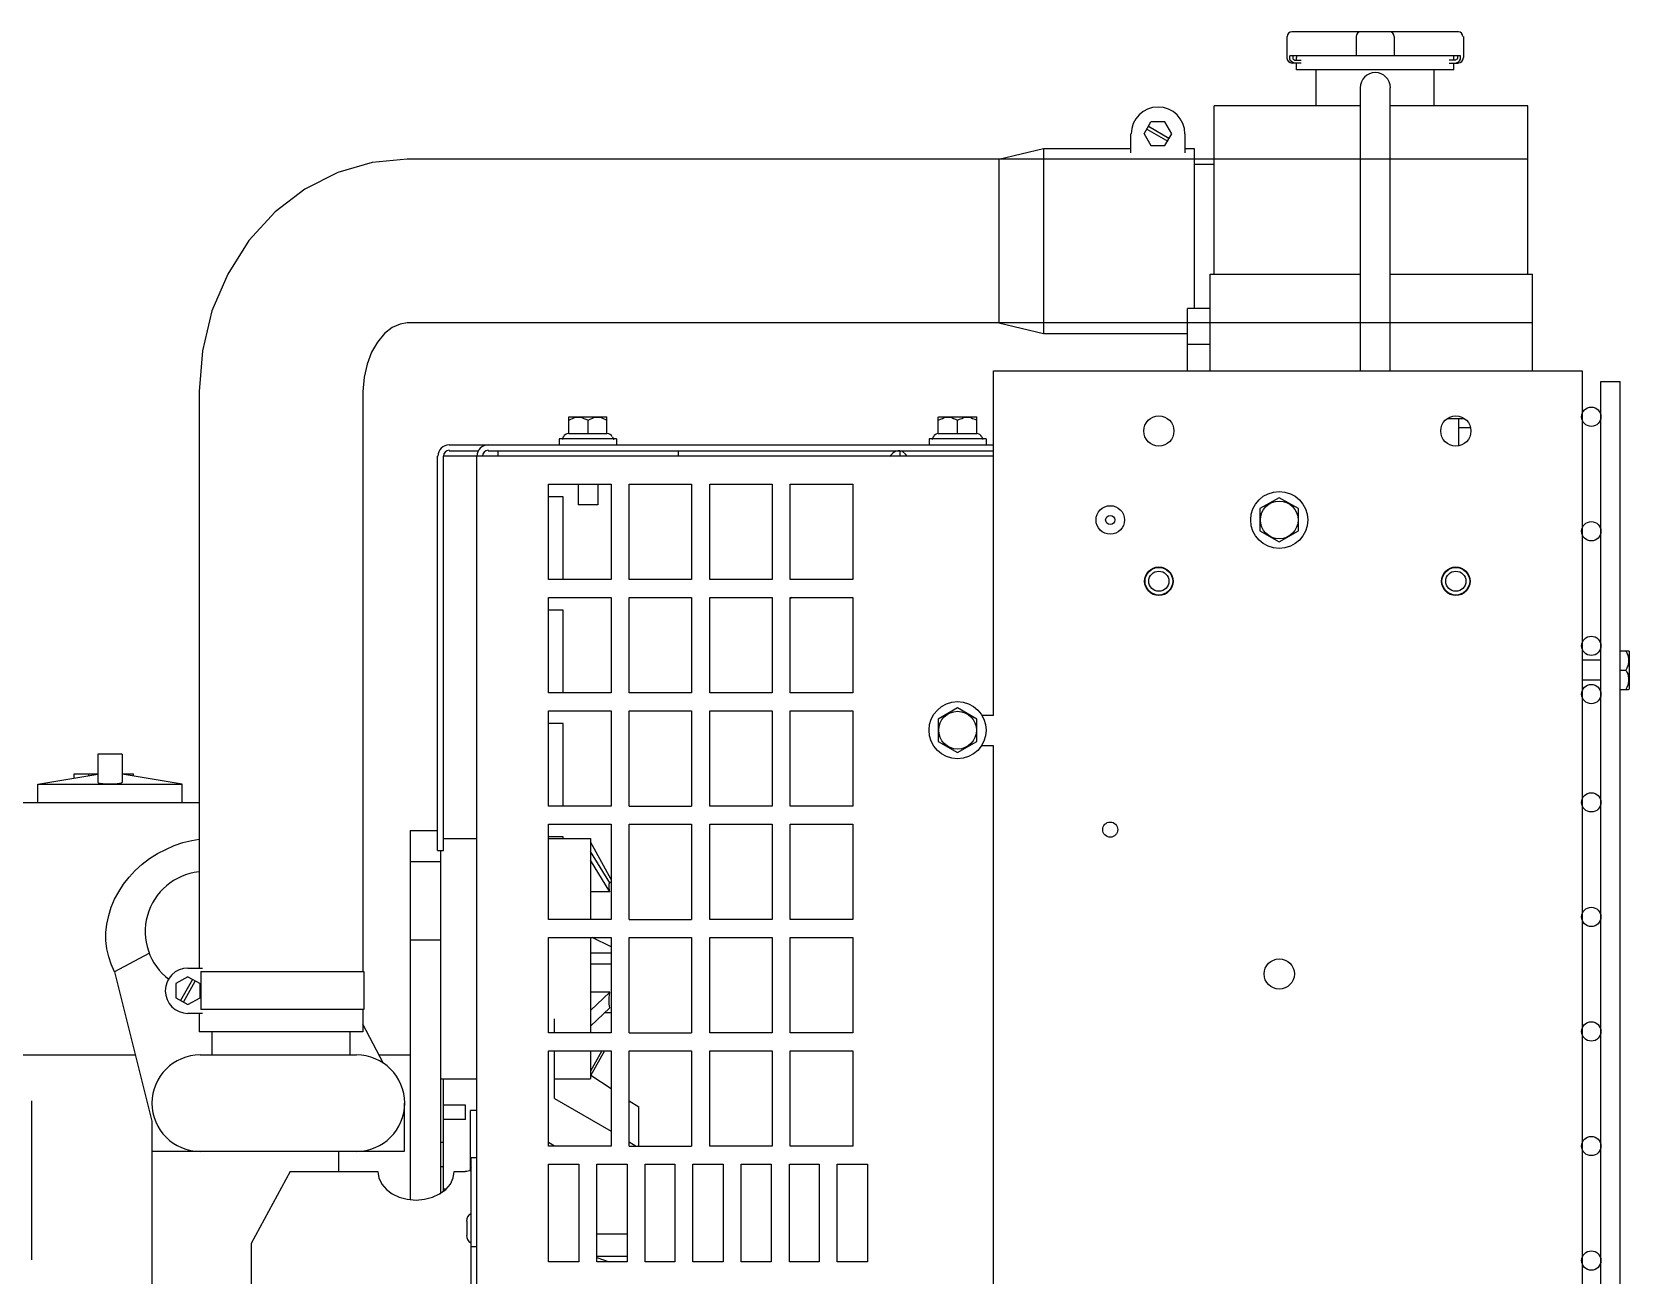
# Model space of a CAD drawing. Header units: millimetres. Extents: x 20 to 897, y 6 to 547.
# Drawn here: x 255.16 to 262.71, y 41.6 to 47.47 of the extents above; entities that cross this region are included whole.
import ezdxf

# ---------------------------------------------------------------- set-up
doc = ezdxf.new("R2010")
doc.units = ezdxf.units.MM
doc.layers.add('GENERADOR', color=254, linetype='Continuous')
doc.layers.add('Media Tensión', color=254, linetype='Continuous')

# ---------------------------------------------------------------- blocks, each defined once
blk = doc.blocks.new('Generador 2')
at = {"layer": 'GENERADOR', "color": 150}
for p, q in [((24.08937, 303.77224), (24.01528, 303.77224)), ((24.01304, 303.77019), (24.01304, 303.76086)), ((24.04383, 303.77019), (24.04383, 303.76161)), ((24.06082, 303.77019), (24.06082, 303.76161)), ((24.09161, 303.77019), (24.09161, 303.76086)), ((24.0903, 303.76161), (24.01435, 303.76161)), ((24.01435, 303.76086), (24.01435, 303.76161)), ((24.01435, 303.76011), (24.01435, 303.76086)), ((24.01472, 303.75937), (24.01435, 303.76011)), ((24.01528, 303.75899), (24.01472, 303.75937)), ((24.01584, 303.75862), (24.01528, 303.75899)), ((24.01939, 303.75843), (24.01547, 303.75843)), ((24.01566, 303.76161), (24.01566, 303.76086)), ((24.01566, 303.76086), (24.01566, 303.76049)), ((24.01566, 303.76049), (24.01584, 303.76011)), ((24.01584, 303.76011), (24.01622, 303.75993)), ((24.01659, 303.75843), (24.01584, 303.75862)), ((24.01622, 303.75993), (24.01659, 303.75974)), ((24.01659, 303.75974), (24.01939, 303.75974)), ((24.01734, 303.75974), (24.01734, 303.76086)), ((24.01734, 303.75545), (24.01734, 303.75843)), ((24.08806, 303.75974), (24.08526, 303.75974)), ((24.08526, 303.75843), (24.08918, 303.75843)), ((24.08731, 303.75974), (24.08731, 303.76086)), ((24.08731, 303.75545), (24.08731, 303.75843)), ((24.08843, 303.75993), (24.08806, 303.75974)), ((24.08806, 303.75843), (24.08881, 303.75862)), ((24.08881, 303.76011), (24.08843, 303.75993)), ((24.08899, 303.76049), (24.08881, 303.76011)), ((24.08881, 303.75862), (24.08937, 303.75899)), ((24.08899, 303.76161), (24.08899, 303.76086)), ((24.08899, 303.76086), (24.08899, 303.76049)), ((24.08937, 303.75899), (24.08993, 303.75937)), ((24.08993, 303.75937), (24.0903, 303.76011)), ((24.0903, 303.76086), (24.0903, 303.76161)), ((24.0903, 303.76011), (24.0903, 303.76086)), ((24.08731, 303.75545), (24.01734, 303.75545)), ((24.02611, 303.7394), (24.02611, 303.75545)), ((24.07854, 303.7394), (24.07854, 303.75545)), ((24.0457, 303.74742), (24.0457, 303.62146)), ((24.05895, 303.74742), (24.05895, 303.62146)), ((24.0457, 303.7394), (23.98076, 303.7394)), ((23.98076, 303.66457), (23.98076, 303.7394)), ((24.12034, 303.7394), (24.05895, 303.7394)), ((24.12034, 303.66457), (24.12034, 303.7394)), ((23.9496, 303.7269), (23.95258, 303.73231)), ((23.96061, 303.72484), (23.95146, 303.73025)), ((23.95874, 303.73231), (23.95258, 303.73231)), ((23.96191, 303.7269), (23.95874, 303.73231)), ((23.94362, 303.7185), (23.94362, 303.7269)), ((23.9496, 303.7269), (23.95258, 303.72167)), ((23.95072, 303.72895), (23.96005, 303.72372)), ((23.95874, 303.72167), (23.96191, 303.7269)), ((23.9677, 303.7269), (23.9677, 303.7185)), ((23.62171, 303.7157), (23.60603, 303.71421)), ((24.12034, 303.7157), (23.62171, 303.7157)), ((23.88484, 303.7157), (23.90481, 303.72036)), ((23.88484, 303.7157), (23.88484, 303.64292)), ((23.90481, 303.72036), (23.90481, 303.63807)), ((23.90481, 303.72036), (23.94362, 303.72036)), ((23.95258, 303.72167), (23.95874, 303.72167)), ((23.9677, 303.72036), (23.9718, 303.72036)), ((23.9718, 303.72036), (23.9718, 303.64927)), ((23.59073, 303.70973), (23.57617, 303.70226)), ((23.60603, 303.71421), (23.59073, 303.70973)), ((23.98076, 303.71327), (23.9718, 303.71327)), ((23.57617, 303.70226), (23.56292, 303.69219)), ((23.56292, 303.69219), (23.55117, 303.6795)), ((23.55117, 303.6795), (23.54184, 303.66457)), ((23.54184, 303.66457), (23.53475, 303.64815)), ((23.97889, 303.66457), (24.0457, 303.66457)), ((23.97889, 303.62146), (23.97889, 303.66457)), ((24.05895, 303.66457), (24.1224, 303.66457)), ((24.1224, 303.62146), (24.1224, 303.66457)), ((23.53475, 303.64815), (23.53064, 303.63042)), ((23.97889, 303.64927), (23.96882, 303.64927)), ((23.96882, 303.62146), (23.96882, 303.64927)), ((23.61163, 303.63807), (23.60846, 303.63434)), ((23.61499, 303.64087), (23.61163, 303.63807)), ((23.61853, 303.64236), (23.61499, 303.64087)), ((23.62171, 303.64292), (23.61853, 303.64236)), ((24.1224, 303.64292), (23.62171, 303.64292)), ((23.88484, 303.64292), (23.90481, 303.63807)), ((23.90481, 303.63807), (23.96882, 303.63807)), ((23.53064, 303.63042), (23.52915, 303.61232)), ((23.60585, 303.62986), (23.60379, 303.62445)), ((23.60846, 303.63434), (23.60585, 303.62986)), ((23.97889, 303.63322), (23.96882, 303.63322)), ((23.60379, 303.62445), (23.60249, 303.61866)), ((23.60249, 303.61866), (23.60193, 303.61232)), ((23.88259, 303.62146), (24.14442, 303.62146)), ((23.88259, 303.46825), (23.88259, 303.62146)), ((24.14442, 303.62146), (24.14442, 302.56469)), ((24.15282, 302.68076), (24.15282, 303.6168)), ((24.15282, 303.6168), (24.1614, 303.6168)), ((24.1614, 302.68076), (24.1614, 303.6168)), ((23.52915, 303.61232), (23.52915, 303.35591)), ((23.60193, 303.61232), (23.60193, 303.35442)), ((23.69355, 303.60112), (23.71053, 303.60112)), ((23.69355, 303.60093), (23.69355, 303.60112)), ((23.69355, 303.59366), (23.69355, 303.60093)), ((23.69355, 303.59963), (23.69449, 303.6)), ((23.69449, 303.6), (23.69523, 303.60037)), ((23.69523, 303.60037), (23.69616, 303.60075)), ((23.69616, 303.60075), (23.69691, 303.60093)), ((23.69691, 303.60093), (23.69784, 303.60093)), ((23.69784, 303.60093), (23.69859, 303.60093)), ((23.69859, 303.60093), (23.69934, 303.60075)), ((23.69934, 303.60075), (23.70027, 303.60037)), ((23.70027, 303.60037), (23.7012, 303.6)), ((23.7012, 303.6), (23.70214, 303.59963)), ((23.70214, 303.59963), (23.70307, 303.6)), ((23.70214, 303.59366), (23.70214, 303.59963)), ((23.70307, 303.6), (23.70382, 303.60037)), ((23.70382, 303.60037), (23.70475, 303.60075)), ((23.70475, 303.60075), (23.7055, 303.60093)), ((23.7055, 303.60093), (23.70643, 303.60093)), ((23.70643, 303.60093), (23.70717, 303.60093)), ((23.70717, 303.60093), (23.70792, 303.60075)), ((23.70792, 303.60075), (23.70885, 303.60037)), ((23.70885, 303.60037), (23.7096, 303.6)), ((23.7096, 303.6), (23.71053, 303.59963)), ((23.71053, 303.60093), (23.71053, 303.60112)), ((23.71053, 303.59366), (23.71053, 303.60093)), ((23.85796, 303.60093), (23.85814, 303.60112)), ((23.85796, 303.59366), (23.85796, 303.60093)), ((23.85796, 303.59963), (23.85889, 303.6)), ((23.85814, 303.60112), (23.87494, 303.60112)), ((23.85889, 303.6), (23.85982, 303.60037)), ((23.85982, 303.60037), (23.86057, 303.60075)), ((23.86057, 303.60075), (23.8615, 303.60093)), ((23.8615, 303.60093), (23.86225, 303.60093)), ((23.86225, 303.60093), (23.86299, 303.60093)), ((23.86299, 303.60093), (23.86393, 303.60075)), ((23.86393, 303.60075), (23.86467, 303.60037)), ((23.86467, 303.60037), (23.86561, 303.6)), ((23.86561, 303.6), (23.86654, 303.59963)), ((23.86654, 303.59963), (23.86747, 303.6)), ((23.86654, 303.59366), (23.86654, 303.59963)), ((23.86747, 303.6), (23.86841, 303.60037)), ((23.86841, 303.60037), (23.86915, 303.60075)), ((23.86915, 303.60075), (23.87009, 303.60093)), ((23.87009, 303.60093), (23.87083, 303.60093)), ((23.87083, 303.60093), (23.87158, 303.60093)), ((23.87158, 303.60093), (23.87251, 303.60075)), ((23.87251, 303.60075), (23.87326, 303.60037)), ((23.87326, 303.60037), (23.87419, 303.6)), ((23.87419, 303.6), (23.87512, 303.59963)), ((23.87512, 303.60093), (23.87494, 303.60112)), ((23.87512, 303.59366), (23.87512, 303.60093)), ((24.0847, 303.60037), (24.09161, 303.60037)), ((24.08955, 303.58824), (24.08955, 303.60037)), ((24.08955, 303.59627), (24.09459, 303.59627)), ((23.64037, 303.58862), (23.88259, 303.58862)), ((23.71483, 303.59123), (23.68926, 303.59123)), ((23.68926, 303.59123), (23.68926, 303.58862)), ((23.69113, 303.59216), (23.69075, 303.59123)), ((23.69355, 303.59366), (23.71053, 303.59366)), ((23.71296, 303.59216), (23.71333, 303.59123)), ((23.71483, 303.59123), (23.71483, 303.58862)), ((23.87923, 303.59123), (23.85385, 303.59123)), ((23.85385, 303.59123), (23.85385, 303.58862)), ((23.85572, 303.59216), (23.85534, 303.59123)), ((23.85796, 303.59366), (23.87512, 303.59366)), ((23.87736, 303.59216), (23.87774, 303.59123)), ((23.87923, 303.59123), (23.87923, 303.58862)), ((23.63514, 303.40817), (23.63514, 303.58358)), ((23.63776, 303.40817), (23.63776, 303.58358)), ((23.6525, 303.58358), (23.63776, 303.58358)), ((23.64037, 303.58601), (23.65324, 303.58601)), ((23.6525, 303.58358), (23.6525, 302.74589)), ((23.88259, 303.58358), (23.6525, 303.58358)), ((23.65772, 303.58601), (23.88259, 303.58601)), ((23.66202, 303.58601), (23.66202, 303.58358)), ((23.74226, 303.58601), (23.74226, 303.58358)), ((23.84209, 303.58563), (23.84079, 303.58601)), ((23.84079, 303.58601), (23.84079, 303.58358)), ((23.8434, 303.58451), (23.84209, 303.58563)), ((23.84415, 303.58358), (23.8434, 303.58451)), ((23.68459, 303.52872), (23.68459, 303.57108)), ((23.68459, 303.57108), (23.7124, 303.57108)), ((23.69766, 303.57108), (23.69766, 303.56193)), ((23.70643, 303.57108), (23.70643, 303.56193)), ((23.7124, 303.57108), (23.7124, 303.52872)), ((23.72042, 303.52872), (23.72042, 303.57108)), ((23.72042, 303.57108), (23.74823, 303.57108)), ((23.74823, 303.57108), (23.74823, 303.52872)), ((23.75625, 303.57108), (23.78406, 303.57108)), ((23.75625, 303.52872), (23.75625, 303.57108)), ((23.78406, 303.57108), (23.78406, 303.52872)), ((23.79208, 303.52872), (23.79208, 303.57108)), ((23.79208, 303.57108), (23.81989, 303.57108)), ((23.81989, 303.57108), (23.81989, 303.52872)), ((23.69113, 303.56548), (23.68459, 303.56548)), ((23.69113, 303.52872), (23.69113, 303.56548)), ((23.70643, 303.56193), (23.69766, 303.56193)), ((24.00967, 303.5651), (24.00109, 303.56025)), ((24.00109, 303.56025), (24.00109, 303.55036)), ((24.01825, 303.56025), (24.00967, 303.5651)), ((24.01825, 303.55036), (24.01825, 303.56025)), ((24.00109, 303.55036), (24.00967, 303.54551)), ((24.00967, 303.54551), (24.01825, 303.55036)), ((23.7124, 303.52872), (23.68459, 303.52872)), ((23.74823, 303.52872), (23.72042, 303.52872)), ((23.78406, 303.52872), (23.75625, 303.52872)), ((23.81989, 303.52872), (23.79208, 303.52872)), ((23.68459, 303.47833), (23.68459, 303.52069)), ((23.68459, 303.52069), (23.7124, 303.52069)), ((23.7124, 303.52069), (23.7124, 303.47833)), ((23.72042, 303.47833), (23.72042, 303.52069)), ((23.72042, 303.52069), (23.74823, 303.52069)), ((23.74823, 303.52069), (23.74823, 303.47833)), ((23.75625, 303.52069), (23.78406, 303.52069)), ((23.75625, 303.47833), (23.75625, 303.52069)), ((23.78406, 303.52069), (23.78406, 303.47833)), ((23.79208, 303.52069), (23.81989, 303.52069)), ((23.79208, 303.47833), (23.79208, 303.52069)), ((23.81989, 303.52069), (23.81989, 303.47833)), ((23.69113, 303.51509), (23.68459, 303.51509)), ((23.69113, 303.47833), (23.69113, 303.51509)), ((24.1614, 303.49699), (24.16513, 303.49699)), ((24.16383, 303.49699), (24.16438, 303.49606)), ((24.16438, 303.49606), (24.16476, 303.49513)), ((24.16476, 303.49513), (24.16494, 303.49438)), ((24.16513, 303.49699), (24.16532, 303.49681)), ((24.16532, 303.49681), (24.16532, 303.48001)), ((24.15282, 303.49289), (24.14442, 303.49289)), ((24.1614, 303.48841), (24.16383, 303.48841)), ((24.16438, 303.48934), (24.16383, 303.48841)), ((24.16383, 303.48841), (24.16438, 303.48747)), ((24.16476, 303.49027), (24.16438, 303.48934)), ((24.16494, 303.49102), (24.16476, 303.49027)), ((24.16494, 303.49438), (24.16513, 303.49345)), ((24.16513, 303.49195), (24.16494, 303.49102)), ((24.16513, 303.49345), (24.16513, 303.4927)), ((24.16513, 303.4927), (24.16513, 303.49195)), ((24.15282, 303.48393), (24.14442, 303.48393)), ((24.16438, 303.48076), (24.16383, 303.47982)), ((24.16438, 303.48747), (24.16476, 303.48673)), ((24.16476, 303.48169), (24.16438, 303.48076)), ((24.16476, 303.48673), (24.16494, 303.4858)), ((24.16494, 303.48262), (24.16476, 303.48169)), ((24.16494, 303.4858), (24.16513, 303.48505)), ((24.16513, 303.48337), (24.16494, 303.48262)), ((24.16513, 303.48505), (24.16513, 303.48412)), ((24.16513, 303.48412), (24.16513, 303.48337)), ((23.7124, 303.47833), (23.68459, 303.47833)), ((23.74823, 303.47833), (23.72042, 303.47833)), ((23.78406, 303.47833), (23.75625, 303.47833)), ((23.81989, 303.47833), (23.79208, 303.47833)), ((24.1614, 303.47982), (24.16513, 303.47982)), ((24.16513, 303.47982), (24.16532, 303.48001)), ((23.68459, 303.42795), (23.68459, 303.47031)), ((23.68459, 303.47031), (23.7124, 303.47031)), ((23.7124, 303.47031), (23.7124, 303.42795)), ((23.72042, 303.42795), (23.72042, 303.47031)), ((23.72042, 303.47031), (23.74823, 303.47031)), ((23.74823, 303.47031), (23.74823, 303.42795)), ((23.75625, 303.42795), (23.75625, 303.47031)), ((23.75625, 303.47031), (23.78406, 303.47031)), ((23.78406, 303.47031), (23.78406, 303.42795)), ((23.79208, 303.42795), (23.79208, 303.47031)), ((23.79208, 303.47031), (23.81989, 303.47031)), ((23.81989, 303.47031), (23.81989, 303.42795)), ((23.86654, 303.47161), (23.85796, 303.46657)), ((23.85796, 303.46657), (23.85796, 303.45668)), ((23.87512, 303.46657), (23.86654, 303.47161)), ((23.87512, 303.45668), (23.87512, 303.46657)), ((23.88259, 303.46825), (23.87736, 303.46825)), ((23.69113, 303.46471), (23.68459, 303.46471)), ((23.69113, 303.42795), (23.69113, 303.46471)), ((23.85796, 303.45668), (23.86654, 303.45183)), ((23.86654, 303.45183), (23.87512, 303.45668)), ((23.88259, 303.45482), (23.87718, 303.45482)), ((23.88259, 302.8265), (23.88259, 303.45482)), ((23.48399, 303.45109), (23.48399, 303.4384)), ((23.49481, 303.45109), (23.48399, 303.45109)), ((23.49481, 303.45109), (23.49481, 303.4384)), ((23.4573, 303.43765), (23.48399, 303.44213)), ((23.47354, 303.44232), (23.48399, 303.44232)), ((23.47354, 303.44026), (23.47354, 303.44232)), ((23.48007, 303.44138), (23.48007, 303.44232)), ((23.48418, 303.4384), (23.48399, 303.4384)), ((23.48436, 303.43821), (23.48418, 303.4384)), ((23.48455, 303.43802), (23.48436, 303.43821)), ((23.48511, 303.43802), (23.48455, 303.43802)), ((23.48567, 303.43784), (23.48511, 303.43802)), ((23.48623, 303.43784), (23.48567, 303.43784)), ((23.48697, 303.43765), (23.48623, 303.43784)), ((23.49257, 303.43784), (23.49183, 303.43765)), ((23.49313, 303.43784), (23.49257, 303.43784)), ((23.49369, 303.43802), (23.49313, 303.43784)), ((23.49407, 303.43802), (23.49369, 303.43802)), ((23.49444, 303.43821), (23.49407, 303.43802)), ((23.49463, 303.4384), (23.49444, 303.43821)), ((23.49481, 303.4384), (23.49463, 303.4384)), ((23.49481, 303.44232), (23.49985, 303.44232)), ((23.5215, 303.43765), (23.49481, 303.44213)), ((23.49985, 303.4412), (23.49985, 303.44232)), ((23.4573, 303.43765), (23.5215, 303.43765)), ((23.4573, 303.42963), (23.4573, 303.43765)), ((23.48772, 303.43765), (23.48697, 303.43765)), ((23.48847, 303.43765), (23.48772, 303.43765)), ((23.4894, 303.43765), (23.48847, 303.43765)), ((23.49015, 303.43765), (23.4894, 303.43765)), ((23.49108, 303.43765), (23.49015, 303.43765)), ((23.49183, 303.43765), (23.49108, 303.43765)), ((23.5215, 303.42963), (23.5215, 303.43765)), ((23.42521, 303.42963), (23.52915, 303.42963)), ((23.7124, 303.42795), (23.68459, 303.42795)), ((23.72042, 303.42795), (23.74823, 303.42795)), ((23.78406, 303.42795), (23.75625, 303.42795)), ((23.81989, 303.42795), (23.79208, 303.42795)), ((23.62301, 303.41712), (23.62301, 303.25291)), ((23.62301, 303.41712), (23.63514, 303.41712)), ((23.68459, 303.41992), (23.7124, 303.41992)), ((23.68459, 303.37756), (23.68459, 303.41992)), ((23.7124, 303.41992), (23.7124, 303.37756)), ((23.72042, 303.37756), (23.72042, 303.41992)), ((23.72042, 303.41992), (23.74823, 303.41992)), ((23.74823, 303.41992), (23.74823, 303.37756)), ((23.75625, 303.41992), (23.78406, 303.41992)), ((23.75625, 303.37756), (23.75625, 303.41992)), ((23.78406, 303.41992), (23.78406, 303.37756)), ((23.79208, 303.41992), (23.81989, 303.41992)), ((23.79208, 303.37756), (23.79208, 303.41992)), ((23.81989, 303.41992), (23.81989, 303.37756)), ((23.51422, 303.40873), (23.51795, 303.4104)), ((23.51795, 303.4104), (23.52187, 303.41171)), ((23.52187, 303.41171), (23.52579, 303.41264)), ((23.52579, 303.41264), (23.52915, 303.4132)), ((23.63776, 303.41358), (23.6525, 303.41358)), ((23.69113, 303.41432), (23.68459, 303.41432)), ((23.68459, 303.41358), (23.70326, 303.41358)), ((23.69113, 303.41358), (23.69113, 303.41432)), ((23.70326, 303.41358), (23.70326, 303.37756)), ((23.7124, 303.39529), (23.70326, 303.41208)), ((23.50377, 303.40219), (23.50694, 303.40462)), ((23.50694, 303.40462), (23.51049, 303.40686)), ((23.51049, 303.40686), (23.51422, 303.40873)), ((23.62301, 303.40331), (23.63645, 303.40331)), ((23.63514, 303.40817), (23.63776, 303.40817)), ((23.63645, 303.40817), (23.63645, 303.2557)), ((23.71184, 303.3938), (23.70326, 303.40779)), ((23.71184, 303.38988), (23.70326, 303.40387)), ((23.49537, 303.39324), (23.49798, 303.39641)), ((23.49798, 303.39641), (23.5006, 303.39939)), ((23.5006, 303.39939), (23.50377, 303.40219)), ((23.49145, 303.38652), (23.49332, 303.38988)), ((23.49332, 303.38988), (23.49537, 303.39324)), ((23.71184, 303.38988), (23.70326, 303.38988)), ((23.71147, 303.39324), (23.71165, 303.39361)), ((23.71147, 303.39286), (23.71147, 303.39324)), ((23.71147, 303.39212), (23.71147, 303.39286)), ((23.71147, 303.39156), (23.71147, 303.39212)), ((23.71165, 303.39062), (23.71147, 303.39156)), ((23.7124, 303.39398), (23.71165, 303.39398)), ((23.71165, 303.39361), (23.71184, 303.3938)), ((23.71184, 303.38988), (23.71165, 303.39062)), ((23.48884, 303.37924), (23.48996, 303.38297)), ((23.48996, 303.38297), (23.49145, 303.38652)), ((23.48753, 303.37178), (23.48809, 303.37551)), ((23.48809, 303.37551), (23.48884, 303.37924)), ((23.7124, 303.37756), (23.68459, 303.37756)), ((23.72042, 303.37756), (23.74823, 303.37756)), ((23.78406, 303.37756), (23.75625, 303.37756)), ((23.81989, 303.37756), (23.79208, 303.37756)), ((23.48753, 303.36823), (23.48753, 303.37178)), ((23.48809, 303.3645), (23.48753, 303.36823)), ((23.62301, 303.36842), (23.63645, 303.36842)), ((23.68459, 303.32718), (23.68459, 303.36954)), ((23.68459, 303.36954), (23.7124, 303.36954)), ((23.70326, 303.36954), (23.70326, 303.32718)), ((23.7124, 303.36543), (23.704, 303.36954)), ((23.7124, 303.36954), (23.7124, 303.32718)), ((23.72042, 303.32718), (23.72042, 303.36954)), ((23.72042, 303.36954), (23.74823, 303.36954)), ((23.74823, 303.36954), (23.74823, 303.32718)), ((23.75625, 303.36954), (23.78406, 303.36954)), ((23.75625, 303.32718), (23.75625, 303.36954)), ((23.78406, 303.36954), (23.78406, 303.32718)), ((23.79208, 303.32718), (23.79208, 303.36954)), ((23.79208, 303.36954), (23.81989, 303.36954)), ((23.81989, 303.36954), (23.81989, 303.32718)), ((23.48884, 303.36095), (23.48809, 303.3645)), ((23.48996, 303.35759), (23.48884, 303.36095)), ((23.50676, 303.36245), (23.49145, 303.35424)), ((23.70326, 303.36263), (23.7124, 303.36263)), ((23.49145, 303.35424), (23.48996, 303.35759)), ((23.49145, 303.35424), (23.50806, 303.2878)), ((23.52411, 303.35591), (23.53064, 303.35591)), ((23.52989, 303.35442), (23.6023, 303.35442)), ((23.52989, 303.35442), (23.52989, 303.33744)), ((23.6023, 303.35442), (23.6023, 303.33744)), ((23.70326, 303.35778), (23.7124, 303.35778)), ((23.52411, 303.352), (23.5187, 303.34901)), ((23.5187, 303.34901), (23.5187, 303.34267)), ((23.52616, 303.35088), (23.52075, 303.34155)), ((23.52206, 303.3408), (23.52728, 303.35013)), ((23.52411, 303.352), (23.52952, 303.34901)), ((23.52952, 303.34267), (23.52952, 303.34901)), ((23.5187, 303.34267), (23.52411, 303.33968)), ((23.52411, 303.33968), (23.52952, 303.34267)), ((23.71184, 303.34528), (23.70326, 303.34528)), ((23.71184, 303.34528), (23.70326, 303.33707)), ((23.71147, 303.34285), (23.71165, 303.34397)), ((23.71147, 303.34192), (23.71147, 303.34285)), ((23.71147, 303.3408), (23.71147, 303.34192)), ((23.71147, 303.33987), (23.71147, 303.3408)), ((23.71165, 303.33912), (23.71147, 303.33987)), ((23.71165, 303.34397), (23.71184, 303.34528)), ((23.71184, 303.33819), (23.71165, 303.33912)), ((23.53064, 303.33576), (23.52411, 303.33576)), ((23.52915, 303.33576), (23.52915, 303.32755)), ((23.6023, 303.33744), (23.52989, 303.33744)), ((23.60193, 303.33744), (23.60193, 303.32755)), ((23.68721, 303.32718), (23.68721, 303.33333)), ((23.71184, 303.33819), (23.70326, 303.33016)), ((23.7124, 303.33595), (23.70941, 303.33595)), ((23.60193, 303.32755), (23.52915, 303.32755)), ((23.53493, 303.31729), (23.53493, 303.32755)), ((23.59633, 303.31729), (23.59633, 303.32755)), ((23.61107, 303.31355), (23.60193, 303.33091)), ((23.7124, 303.32718), (23.68459, 303.32718)), ((23.72042, 303.32718), (23.74823, 303.32718)), ((23.78406, 303.32718), (23.75625, 303.32718)), ((23.81989, 303.32718), (23.79208, 303.32718)), ((23.44163, 303.31729), (23.50078, 303.31729)), ((23.52952, 303.31729), (23.59913, 303.31729)), ((23.6092, 303.31729), (23.62301, 303.31729)), ((23.68459, 303.31915), (23.7124, 303.31915)), ((23.68459, 303.27679), (23.68459, 303.31915)), ((23.68721, 303.29788), (23.68721, 303.31915)), ((23.70829, 303.31915), (23.70326, 303.31001)), ((23.70941, 303.31915), (23.70326, 303.30796)), ((23.70326, 303.31915), (23.70326, 303.30665)), ((23.7124, 303.31915), (23.7124, 303.27679)), ((23.72042, 303.27679), (23.72042, 303.31915)), ((23.72042, 303.31915), (23.74823, 303.31915)), ((23.74823, 303.31915), (23.74823, 303.27679)), ((23.75625, 303.31915), (23.78406, 303.31915)), ((23.75625, 303.27679), (23.75625, 303.31915)), ((23.78406, 303.31915), (23.78406, 303.27679)), ((23.79208, 303.31915), (23.81989, 303.31915)), ((23.79208, 303.27679), (23.79208, 303.31915)), ((23.81989, 303.31915), (23.81989, 303.27679)), ((23.63645, 303.30665), (23.6525, 303.30665)), ((23.63776, 303.25664), (23.63776, 303.30665)), ((23.68721, 303.30665), (23.70326, 303.30665)), ((23.70344, 303.30833), (23.7124, 303.30236)), ((23.45469, 303.22622), (23.45469, 303.29695)), ((23.6204, 303.27455), (23.6204, 303.29583)), ((23.68721, 303.29788), (23.7124, 303.28332)), ((23.72042, 303.29695), (23.72472, 303.29415)), ((23.64765, 303.29489), (23.63776, 303.29489)), ((23.64765, 303.28855), (23.63776, 303.28855)), ((23.64765, 303.28855), (23.64765, 303.29489)), ((23.6525, 303.29265), (23.64989, 303.29265)), ((23.64989, 303.26634), (23.64989, 303.29265)), ((23.72472, 303.27679), (23.72472, 303.29415)), ((23.50806, 303.2878), (23.50806, 303.20551)), ((23.50806, 303.27455), (23.6204, 303.27455)), ((23.5911, 303.27455), (23.5911, 303.26541)), ((23.63645, 303.27847), (23.63776, 303.27847)), ((23.68721, 303.27679), (23.68459, 303.27828)), ((23.7124, 303.27679), (23.68459, 303.27679)), ((23.72042, 303.27866), (23.7236, 303.27679)), ((23.72042, 303.27679), (23.74823, 303.27679)), ((23.78406, 303.27679), (23.75625, 303.27679)), ((23.81989, 303.27679), (23.79208, 303.27679)), ((23.63645, 303.26765), (23.63776, 303.26765)), ((23.65007, 303.17882), (23.65007, 303.27157)), ((23.6525, 303.27157), (23.65007, 303.27157)), ((23.68459, 303.22529), (23.68459, 303.26877)), ((23.68459, 303.26877), (23.69803, 303.26877)), ((23.69803, 303.26877), (23.69803, 303.22529)), ((23.70606, 303.22529), (23.70606, 303.26877)), ((23.70606, 303.26877), (23.71949, 303.26877)), ((23.71949, 303.26877), (23.71949, 303.22529)), ((23.72752, 303.22529), (23.72752, 303.26877)), ((23.72752, 303.26877), (23.74076, 303.26877)), ((23.74076, 303.26877), (23.74076, 303.22529)), ((23.74879, 303.22529), (23.74879, 303.26877)), ((23.74879, 303.26877), (23.76222, 303.26877)), ((23.76222, 303.26877), (23.76222, 303.22529)), ((23.77025, 303.22529), (23.77025, 303.26877)), ((23.77025, 303.26877), (23.78368, 303.26877)), ((23.78368, 303.26877), (23.78368, 303.22529)), ((23.79171, 303.22529), (23.79171, 303.26877)), ((23.79171, 303.26877), (23.80496, 303.26877)), ((23.80496, 303.26877), (23.80496, 303.22529)), ((23.81298, 303.22529), (23.81298, 303.26877)), ((23.81298, 303.26877), (23.82642, 303.26877)), ((23.82642, 303.26877), (23.82642, 303.22529)), ((23.56964, 303.26541), (23.55229, 303.2335)), ((23.56964, 303.26541), (23.60864, 303.26541)), ((23.60864, 303.26541), (23.60902, 303.26261)), ((23.60902, 303.26261), (23.61032, 303.25981)), ((23.64093, 303.25981), (23.64205, 303.26261)), ((23.64205, 303.26261), (23.64261, 303.26541)), ((23.64261, 303.26541), (23.64746, 303.26541)), ((23.64821, 303.26541), (23.64746, 303.26541)), ((23.64877, 303.2656), (23.64821, 303.26541)), ((23.64933, 303.26578), (23.64877, 303.2656)), ((23.6497, 303.26615), (23.64933, 303.26578)), ((23.64989, 303.26653), (23.6497, 303.26615)), ((23.65007, 303.26709), (23.64989, 303.26653)), ((23.61032, 303.25981), (23.61238, 303.25738)), ((23.61238, 303.25738), (23.61499, 303.25552)), ((23.61499, 303.25552), (23.61816, 303.25403)), ((23.61816, 303.25403), (23.62171, 303.25309)), ((23.62171, 303.25309), (23.62563, 303.25272)), ((23.62563, 303.25272), (23.62936, 303.25309)), ((23.62936, 303.25309), (23.6329, 303.25403)), ((23.6329, 303.25403), (23.63608, 303.25552)), ((23.63608, 303.25552), (23.63888, 303.25738)), ((23.63645, 303.2557), (23.63664, 303.2557)), ((23.63888, 303.25757), (23.63776, 303.25757)), ((23.63888, 303.25738), (23.64093, 303.25981)), ((23.64821, 303.24339), (23.64821, 303.23704)), ((23.55229, 303.2335), (23.55229, 302.98848)), ((23.6525, 303.23201), (23.65007, 303.23201)), ((23.70606, 303.23779), (23.71949, 303.23779)), ((23.69803, 303.22529), (23.68459, 303.22529)), ((23.71949, 303.22771), (23.70606, 303.22771)), ((23.70606, 303.22715), (23.71147, 303.22529)), ((23.71949, 303.22529), (23.70606, 303.22529)), ((23.74076, 303.22529), (23.72752, 303.22529)), ((23.76222, 303.22529), (23.74879, 303.22529)), ((23.78368, 303.22529), (23.77025, 303.22529)), ((23.80496, 303.22529), (23.79171, 303.22529)), ((23.82642, 303.22529), (23.81298, 303.22529))]:
    blk.add_line(p, q, dxfattribs=at)
for centre, radius in [((23.95611, 303.59478), 0.00672), ((24.08825, 303.59478), 0.00672), ((24.14852, 303.60112), 0.00429), ((24.00967, 303.55521), 0.01269), ((23.93448, 303.55521), 0.00634), ((24.00967, 303.55521), 0.0084), ((23.93448, 303.55521), 0.00205), ((24.14852, 303.55018), 0.00429), ((23.95611, 303.52797), 0.00634), ((23.95611, 303.52797), 0.00616), ((23.95611, 303.52797), 0.00448), ((24.08825, 303.52797), 0.00634), ((24.08825, 303.52797), 0.00616), ((24.08825, 303.52797), 0.00448), ((24.14852, 303.49923), 0.00429), ((24.14852, 303.47777), 0.00429), ((23.86654, 303.46172), 0.01269), ((23.86654, 303.46172), 0.0084), ((24.14852, 303.42963), 0.00429), ((23.93448, 303.4175), 0.00336), ((24.14852, 303.37868), 0.00429), ((24.00967, 303.3533), 0.00672), ((24.14852, 303.32774), 0.00429), ((24.14852, 303.27679), 0.00429), ((24.14852, 303.22585), 0.00429)]:
    blk.add_circle(centre, radius, dxfattribs=at)
for centre, radius, start, end in [((24.01528, 303.77019), 0.00205, 90, 180), ((24.04589, 303.77019), 0.00205, 90, 180), ((24.05876, 303.77019), 0.00205, 0, 90), ((24.08937, 303.77019), 0.00205, 0, 90), ((24.01547, 303.76086), 0.00243, 180, 270), ((24.02125, 303.76086), 0.00392, 168, 180), ((24.0834, 303.76086), 0.00392, 0, 12), ((24.08918, 303.76086), 0.00243, 270, 0), ((24.05242, 303.74742), 0.00672, 0, 180), ((23.95575, 303.7269), 0.01194, 0, 180), ((23.64037, 303.58358), 0.00504, 90, 180), ((23.65772, 303.58358), 0.00504, 90, 180), ((23.69075, 303.59123), 0.000187, 270, 335), ((23.69355, 303.59104), 0.00261, 93, 155), ((23.71053, 303.59104), 0.00261, 25, 87), ((23.71352, 303.59123), 0.000187, 205, 270), ((23.85516, 303.59123), 0.000187, 270, 335), ((23.85814, 303.59104), 0.00261, 93, 155), ((23.87494, 303.59104), 0.00261, 25, 87), ((23.87792, 303.59123), 0.000187, 205, 270), ((23.64037, 303.58358), 0.00261, 90, 180), ((23.65772, 303.58358), 0.00261, 90, 180), ((23.84079, 303.58097), 0.00504, 90, 150), ((23.79787, 303.51397), 0.00858, 127, 134), ((23.53176, 303.37215), 0.02669, 96, 233), ((23.52411, 303.34584), 0.01008, 90, 270), ((23.52952, 303.29583), 0.02146, 90, 270), ((23.59913, 303.29583), 0.02146, 270, 90), ((23.65175, 303.24339), 0.00373, 119, 180), ((23.65175, 303.23704), 0.00373, 180, 241)]:
    blk.add_arc(centre, radius, start, end, dxfattribs=at)

msp = doc.modelspace()

# ---------------------------------------------------------------- block references
at = {"layer": 'Media Tensión', "xscale": 10.62208443423365, "yscale": 10.62208443423365, "zscale": 10.62208443423365}
msp.add_blockref('Generador 2', (6.0254, -3179.2222), dxfattribs=at)

doc.saveas('drawing.dxf')
